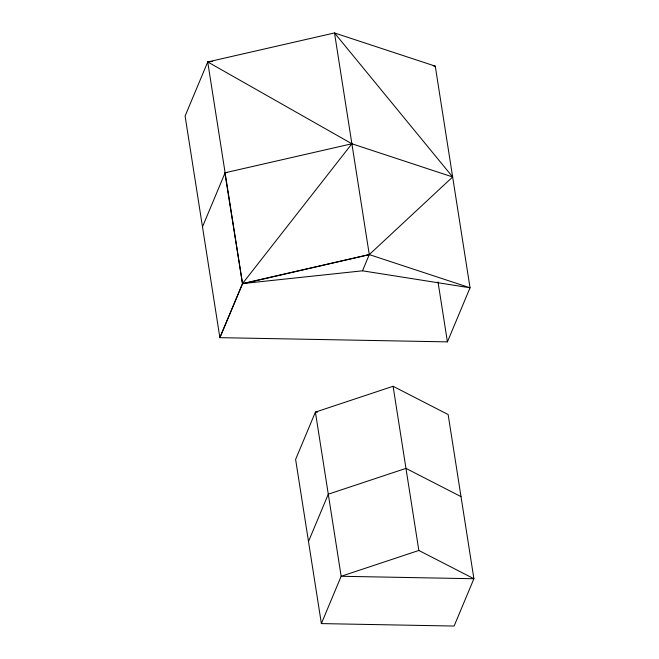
<?xml version="1.0" encoding="UTF-8"?>
<svg xmlns="http://www.w3.org/2000/svg" width="659" height="659" viewBox="0 0 659 659"><rect width="100%" height="100%" fill="white"/><g stroke="black" fill="none" stroke-linecap="round" stroke-linejoin="round"><path stroke-width="0.99" d="M212.808 61.402L207.725 61.946L185.097 116.025L219.875 337.663L447.42 341.873L470.04 287.794L435.261 66.147L334.5 32.95L207.725 61.946L242.537 283.84L219.875 337.663L242.496 283.592L351.89 143.769L452.651 176.966L369.279 254.596L362.491 270.816L242.496 283.592L224.908 173.202M202.486 226.844L225.106 172.765L351.89 143.769L207.725 61.946M308.494 541.509L328.289 494.192L405.96 468.376L461.02 496.639M321.378 623.595L341.164 576.279L315.406 412.097L393.085 386.281L448.136 414.552L473.903 578.734L454.109 626.05L321.378 623.595L295.611 459.422L315.406 412.097L317.465 412.139M418.844 550.463L341.164 576.279L473.903 578.734L418.844 550.463L393.085 386.281M242.537 283.84L369.279 254.596L470.04 287.794L362.491 270.816M242.496 283.592L369.279 254.596L334.5 32.95L452.651 176.966M225.106 172.765L227.141 172.551M433.235 65.826L435.261 66.147M438.004 281.887L447.42 341.873"/></g></svg>
